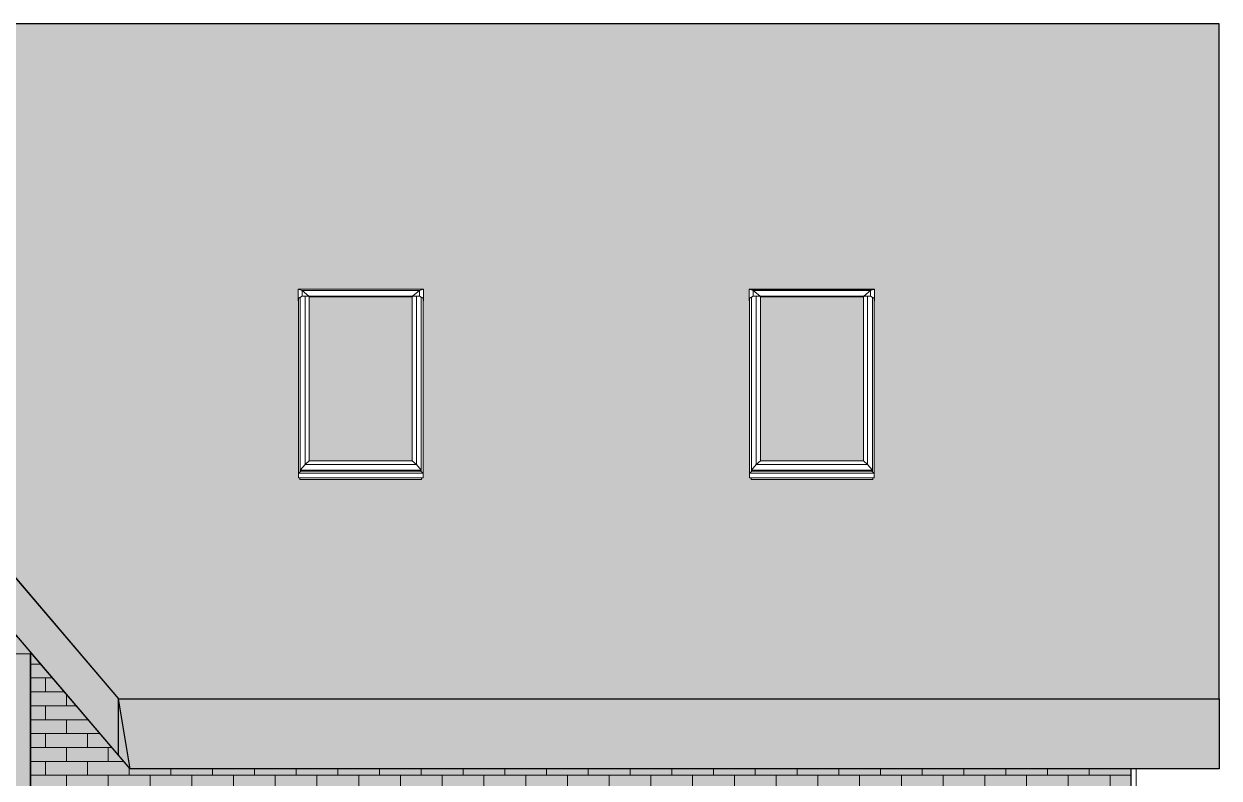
# Model space of a CAD drawing. Header units: millimetres. Extents: x -56498 to 234605, y -296269 to -29969.
# Drawn here: x 217763 to 225909, y -129758 to -124617 of the extents above; entities that cross this region are included whole.
import ezdxf

# ---------------------------------------------------------------- set-up
doc = ezdxf.new("R2010")
doc.units = ezdxf.units.MM
doc.header["$LTSCALE"] = 100
for name, color, linetype, lineweight in [('0.3', 7, 'Continuous', 30), ('Тонкі 0.18', 142, 'Continuous', 18), ('Штрихування 0.09', 253, 'Continuous', 9)]:
    doc.layers.add(name, color=color, linetype=linetype, lineweight=lineweight)

msp = doc.modelspace()

# ---------------------------------------------------------------- hatches: boundary and pattern name
at = {"layer": 'Тонкі 0.18', "ltscale": 0.75, "true_color": 0xa64f21}
h = msp.add_hatch(color=34, dxfattribs=at)
h.paths.add_polyline_path([(225909.124, -124616.629), (223134.12, -124616.629), (223134.12, -126424.836), (223561.11, -126424.836), (223561.11, -126487.889), (223559.159, -126486.866), (223559.159, -127679.927), (223559.159, -127710.766), (223549.104, -127710.766), (223549.104, -127723.222), (223134.12, -127723.222), (223134.12, -129216.656), (225909.124, -129216.656)])
h.paths.add_polyline_path([(223134.12, -124616.629), (220059.161, -124616.629), (220059.161, -126424.836), (220486.151, -126424.836), (220486.151, -126487.889), (220484.125, -126486.846), (220484.125, -127679.927), (220484.125, -127710.766), (220474.145, -127710.766), (220474.145, -127723.222), (220059.161, -127723.222), (220059.161, -129216.656), (223134.12, -129216.656), (223134.12, -127723.222), (222719.135, -127723.222), (222719.135, -127710.766), (222709.155, -127710.766), (222709.155, -127679.927), (222709.155, -126486.846), (222707.129, -126487.889), (222707.129, -126424.836), (223134.12, -126424.836)])
h.paths.add_polyline_path([(220059.161, -124616.629), (214754.128, -124616.629), (214754.128, -124933.061), (218409.166, -129216.656), (220059.161, -129216.656), (220059.161, -127723.222), (219644.176, -127723.222), (219644.176, -127710.766), (219634.122, -127710.766), (219634.122, -127679.927), (219634.122, -126486.866), (219632.171, -126487.889), (219632.171, -126424.836), (220059.161, -126424.836)])
at = {"layer": 'Тонкі 0.18', "ltscale": 0.75, "true_color": 0xf4ebd8}
h = msp.add_hatch(color=254, dxfattribs=at)
h.paths.add_polyline_path([(218194.113, -131041.634), (217809.181, -131041.634), (217809.181, -131526.627), (218194.113, -131526.627)], flags=17)
h.paths.add_polyline_path([(218194.113, -131686.603), (217966.531, -131686.603), (218194.113, -131854.172)], flags=17)
h.paths.add_polyline_path([(218194.113, -131566.621), (217899.074, -131566.621), (217899.074, -131646.609), (218194.113, -131646.609)], flags=16)
h.paths.add_polyline_path([(218194.113, -131953.515), (217899.074, -131736.276), (217899.074, -132306.922), (218194.113, -132089.741)], flags=17)
h.paths.add_polyline_path([(218194.113, -132189.07), (217966.531, -132356.595), (218194.113, -132356.595)], flags=17)
h.paths.add_polyline_path([(221741.646, -131686.603), (221494.104, -131686.603), (221494.104, -131868.864)], flags=16)
h.paths.add_polyline_path([(220123.636, -132141.618), (219899.072, -132141.618), (219899.072, -132306.922)], flags=17)
h.paths.add_polyline_path([(220449.602, -132141.618), (220258.575, -132141.618), (219966.529, -132356.595), (220741.647, -132356.595)], flags=17)
h.paths.add_polyline_path([(221449.601, -132141.618), (221258.574, -132141.618), (220966.529, -132356.595), (221741.646, -132356.595)], flags=17)
h.paths.add_polyline_path([(221809.103, -131736.276), (221494.104, -131968.211), (221494.104, -132074.987), (221809.103, -132306.922)], flags=17)
h.paths.add_polyline_path([(225309.139, -129694.333), (218488.103, -129694.333), (218409.166, -129601.814), (217809.181, -128898.649), (217809.181, -128911.636), (217809.181, -129821.593), (217809.181, -129941.65), (217809.181, -131041.634), (218194.113, -131041.634), (218194.113, -129941.65), (219844.071, -129941.65), (221494.104, -129941.65), (221494.104, -131041.634), (222309.066, -131041.634), (222309.066, -129941.65), (223959.091, -129941.65), (223959.091, -131041.634), (225309.139, -131041.634)])
h.paths.add_polyline_path([(225309.139, -131041.634), (223959.091, -131041.634), (223959.091, -132141.618), (222309.066, -132141.618), (222309.066, -131041.634), (221494.104, -131041.634), (221494.104, -131526.627), (221919.106, -131526.627), (221919.106, -131566.621), (221909.126, -131566.621), (221909.126, -132416.598), (221959.126, -132416.598), (221959.126, -132666.595), (217809.181, -132666.595), (217809.181, -133966.634), (218194.113, -133966.634), (218194.113, -133141.618), (219844.146, -133141.618), (221494.104, -133141.618), (221494.104, -133966.634), (222309.141, -133966.634), (222309.141, -133141.618), (223959.173, -133141.618), (223959.173, -133966.634), (225309.139, -133966.634)])
h.paths.add_polyline_path([(225309.139, -133966.634), (223959.173, -133966.634), (223959.173, -134791.651), (222309.141, -134791.651), (222309.141, -133966.634), (221494.104, -133966.634), (221494.104, -134791.576), (221494.104, -134791.651), (218194.113, -134791.651), (218194.113, -133966.634), (217809.181, -133966.634), (217809.181, -135646.592), (225309.139, -135646.592)])
h.paths.add_polyline_path([(221809.103, -131566.621), (221494.104, -131566.621), (221494.104, -131646.609), (221809.103, -131646.609)], flags=16)
h.paths.add_polyline_path([(221741.646, -131686.603), (221494.104, -131686.603), (221494.104, -131868.864)], flags=17)
h.paths.add_polyline_path([(221809.103, -131736.276), (221494.104, -131968.211), (221494.104, -132074.987), (221809.103, -132306.922)], flags=16)
h.paths.add_polyline_path([(221449.601, -132141.618), (221258.574, -132141.618), (220966.529, -132356.595), (221741.646, -132356.595)], flags=17)
h.paths.add_polyline_path([(220899.072, -132141.618), (220899.072, -132306.922), (221123.636, -132141.618)], flags=17)
h.paths.add_polyline_path([(221258.567, -132141.618), (221258.574, -132141.618), (221354.088, -132071.31), (221449.601, -132141.618), (221449.608, -132141.618), (221741.646, -132356.595), (220966.529, -132356.595)], flags=17)
h.paths.add_polyline_path([(221421.545, -132021.637), (221809.103, -131736.276), (221809.103, -132306.922)], flags=17)
h.paths.add_polyline_path([(221494.104, -131868.864), (221494.104, -131686.603), (221741.646, -131686.603)], flags=17)
h.paths.add_polyline_path([(220809.104, -132141.618), (220584.54, -132141.618), (220809.104, -132306.922)], flags=17)
at = {"layer": 'Штрихування 0.09', "true_color": 0xa64517}
msp.add_hatch(color=34, dxfattribs=at).paths.add_polyline_path([(214484.128, -124616.629), (218409.166, -129216.656), (218488.103, -129694.333), (214484.128, -125001.786), (210480.154, -129694.333), (210559.166, -129216.656)])
at = {"layer": 'Штрихування 0.09', "ltscale": 0.75}
h = msp.add_hatch(dxfattribs=at)
h.set_pattern_fill('SQSHNGLE', color=256, scale=500, style=0, pattern_type=2)
h.set_pattern_definition([(0, (15, 0), (125, 200), [220, -30]), (0, (15, 15), (125, 200), [220, -30]), (90, (235, 0), (-125, 200), [200, -200]), (90, (265, 0), (-125, 200), [200, -200])])
h.paths.add_polyline_path([(225909.124, -124616.629), (223134.12, -124616.629), (223134.12, -126424.836), (223561.11, -126424.836), (223561.11, -126487.889), (223559.159, -126486.866), (223559.159, -127679.927), (223559.159, -127710.766), (223549.104, -127710.766), (223549.104, -127723.222), (223134.12, -127723.222), (223134.12, -129216.656), (225909.124, -129216.656)])
h.paths.add_polyline_path([(223134.12, -124616.629), (220059.161, -124616.629), (220059.161, -126424.836), (220486.151, -126424.836), (220486.151, -126487.889), (220484.125, -126486.846), (220484.125, -127679.927), (220484.125, -127710.766), (220474.145, -127710.766), (220474.145, -127723.222), (220059.161, -127723.222), (220059.161, -129216.656), (223134.12, -129216.656), (223134.12, -127723.222), (222719.135, -127723.222), (222719.135, -127710.766), (222709.155, -127710.766), (222709.155, -127679.927), (222709.155, -126486.846), (222707.129, -126487.889), (222707.129, -126424.836), (223134.12, -126424.836)])
h.paths.add_polyline_path([(220059.161, -124616.629), (214754.128, -124616.629), (214754.128, -124933.061), (218409.166, -129216.656), (220059.161, -129216.656), (220059.161, -127723.222), (219644.176, -127723.222), (219644.176, -127710.766), (219634.122, -127710.766), (219634.122, -127679.927), (219634.122, -126486.866), (219632.171, -126487.889), (219632.171, -126424.836), (220059.161, -126424.836)])
at = {"layer": 'Штрихування 0.09'}
h = msp.add_hatch(color=7, dxfattribs=at)
h.set_gradient(color1=(209, 255, 255), color2=(250, 255, 255), one_color=1, tint=0.99, name='CYLINDER')
h.paths.add_polyline_path([(220410.59, -126478.322), (219707.732, -126478.322), (219707.732, -127595.264), (220410.59, -127595.264)])
h = msp.add_hatch(color=7, dxfattribs=at)
h.set_gradient(color1=(209, 255, 255), color2=(250, 255, 255), one_color=1, tint=0.99, name='CYLINDER')
h.paths.add_polyline_path([(223485.549, -126478.322), (222782.69, -126478.322), (222782.69, -127595.264), (223485.549, -127595.264)])
at = {"layer": 'Штрихування 0.09', "true_color": 0xa64517}
h = msp.add_hatch(color=34, dxfattribs=at)
h.paths.add_polyline_path([(214229.158, -128911.636), (214109.176, -128911.636), (214109.176, -129821.593), (214229.158, -129821.593)])
h.paths.add_polyline_path([(215909.129, -128991.024), (215909.129, -128911.636), (215817.511, -128911.636), (215384.18, -129287.189), (214950.775, -128911.636), (214859.156, -128911.636), (214859.156, -128991.024), (215292.562, -129366.652), (214859.156, -129742.205), (214859.156, -129821.593), (214950.775, -129821.593), (215384.18, -129446.04), (215817.511, -129821.593), (215909.129, -129821.593), (215909.129, -129742.205), (215475.799, -129366.652)])
h.paths.add_polyline_path([(217689.124, -129001.829), (217689.124, -128911.636), (217608.836, -128911.636), (217284.157, -129276.384), (216959.478, -128911.636), (216879.115, -128911.636), (216879.115, -129001.829), (217203.794, -129366.652), (216879.115, -129731.4), (216879.115, -129821.593), (216959.478, -129821.593), (217284.157, -129456.845), (217608.836, -129821.593), (217689.124, -129821.593), (217689.124, -129731.4), (217364.445, -129366.652)])
h.paths.add_polyline_path([(213059.127, -128991.024), (213059.127, -128911.636), (212939.146, -128911.636), (212939.146, -129821.593), (213059.127, -129821.593)])
h.paths.add_polyline_path([(212209.124, -128911.636), (212089.142, -128911.636), (212089.142, -129821.593), (212209.124, -129821.593)])
h.paths.add_polyline_path([(211279.133, -128911.636), (211159.151, -128911.636), (211159.151, -129821.593), (211279.133, -129821.593)])
h.paths.add_polyline_path([(214109.176, -128991.024), (214109.176, -128911.636), (214017.557, -128911.636), (213584.152, -129287.189), (213150.746, -128911.636), (213059.127, -128911.636), (213059.127, -128991.024), (213492.533, -129366.652), (213059.127, -129742.205), (213059.127, -129821.593), (213150.746, -129821.593), (213584.152, -129446.04), (214017.557, -129821.593), (214109.176, -129821.593), (214109.176, -129742.205), (213675.77, -129366.652)])
h.paths.add_polyline_path([(212089.142, -129001.829), (212089.142, -128911.636), (212008.854, -128911.636), (211684.175, -129276.384), (211359.496, -128911.636), (211279.133, -128911.636), (211279.133, -129001.829), (211603.812, -129366.652), (211279.133, -129731.4), (211279.133, -129821.593), (211359.496, -129821.593), (211684.175, -129456.845), (212008.854, -129821.593), (212089.142, -129821.593), (212089.142, -129731.4), (211764.463, -129366.652)])
h.paths.add_polyline_path([(217809.106, -129821.593), (211159.151, -129821.593), (211159.151, -129941.65), (217809.106, -129941.65)])
h.paths.add_polyline_path([(214859.156, -128991.024), (214859.156, -128911.636), (214739.174, -128911.636), (214739.174, -129821.593), (214859.156, -129821.593)])
h.paths.add_polyline_path([(216029.111, -128911.636), (215909.129, -128911.636), (215909.129, -129821.593), (216029.111, -129821.593)])
h.paths.add_polyline_path([(216879.115, -129001.829), (216879.115, -128911.636), (216759.133, -128911.636), (216759.133, -129821.593), (216879.115, -129821.593)])
h.paths.add_polyline_path([(217809.181, -128911.636), (217689.124, -128911.636), (217689.124, -129731.4), (217689.124, -129821.593), (217809.181, -129821.593)])
h.paths.add_polyline_path([(211159.151, -128898.58), (211250.433, -128791.654), (217717.863, -128791.654), (217809.181, -128898.58), (217809.181, -128911.636), (211159.151, -128911.636)])
at = {"layer": 'Штрихування 0.09', "ltscale": 0.75}
h = msp.add_hatch(dxfattribs=at)
h.set_pattern_fill('AR-BRSTD', color=256, scale=1.4, style=0)
h.paths.add_polyline_path([(218194.113, -131041.634), (217809.181, -131041.634), (217809.181, -131526.627), (218194.113, -131526.627)], flags=17)
h.paths.add_polyline_path([(218194.113, -131686.603), (217966.531, -131686.603), (218194.113, -131854.172)], flags=17)
h.paths.add_polyline_path([(218194.113, -131566.621), (217899.074, -131566.621), (217899.074, -131646.609), (218194.113, -131646.609)], flags=16)
h.paths.add_polyline_path([(218194.113, -131953.515), (217899.074, -131736.276), (217899.074, -132306.922), (218194.113, -132089.741)], flags=17)
h.paths.add_polyline_path([(218194.113, -132189.07), (217966.531, -132356.595), (218194.113, -132356.595)], flags=17)
h.paths.add_polyline_path([(221741.646, -131686.603), (221494.104, -131686.603), (221494.104, -131868.864)], flags=16)
h.paths.add_polyline_path([(220123.636, -132141.618), (219899.072, -132141.618), (219899.072, -132306.922)], flags=17)
h.paths.add_polyline_path([(220449.602, -132141.618), (220258.575, -132141.618), (219966.529, -132356.595), (220741.647, -132356.595)], flags=17)
h.paths.add_polyline_path([(221449.601, -132141.618), (221258.574, -132141.618), (220966.529, -132356.595), (221741.646, -132356.595)], flags=17)
h.paths.add_polyline_path([(221809.103, -131736.276), (221494.104, -131968.211), (221494.104, -132074.987), (221809.103, -132306.922)], flags=17)
h.paths.add_polyline_path([(225309.139, -129694.333), (218488.103, -129694.333), (218409.166, -129601.814), (217809.181, -128898.649), (217809.181, -128911.636), (217809.181, -129821.593), (217809.181, -129941.65), (217809.181, -131041.634), (218194.113, -131041.634), (218194.113, -129941.65), (219844.071, -129941.65), (221494.104, -129941.65), (221494.104, -131041.634), (222309.066, -131041.634), (222309.066, -129941.65), (223959.091, -129941.65), (223959.091, -131041.634), (225309.139, -131041.634)])
h.paths.add_polyline_path([(225309.139, -131041.634), (223959.091, -131041.634), (223959.091, -132141.618), (222309.066, -132141.618), (222309.066, -131041.634), (221494.104, -131041.634), (221494.104, -131526.627), (221919.106, -131526.627), (221919.106, -131566.621), (221909.126, -131566.621), (221909.126, -132416.598), (221959.126, -132416.598), (221959.126, -132666.595), (217809.181, -132666.595), (217809.181, -133966.634), (218194.113, -133966.634), (218194.113, -133141.618), (219844.146, -133141.618), (221494.104, -133141.618), (221494.104, -133966.634), (222309.141, -133966.634), (222309.141, -133141.618), (223959.173, -133141.618), (223959.173, -133966.634), (225309.139, -133966.634)])
h.paths.add_polyline_path([(225309.139, -133966.634), (223959.173, -133966.634), (223959.173, -134791.651), (222309.141, -134791.651), (222309.141, -133966.634), (221494.104, -133966.634), (221494.104, -134791.576), (221494.104, -134791.651), (218194.113, -134791.651), (218194.113, -133966.634), (217809.181, -133966.634), (217809.181, -135646.592), (225309.139, -135646.592)])
h.paths.add_polyline_path([(221809.103, -131566.621), (221494.104, -131566.621), (221494.104, -131646.609), (221809.103, -131646.609)], flags=16)
h.paths.add_polyline_path([(221741.646, -131686.603), (221494.104, -131686.603), (221494.104, -131868.864)], flags=17)
h.paths.add_polyline_path([(221809.103, -131736.276), (221494.104, -131968.211), (221494.104, -132074.987), (221809.103, -132306.922)], flags=16)
h.paths.add_polyline_path([(221449.601, -132141.618), (221258.574, -132141.618), (220966.529, -132356.595), (221741.646, -132356.595)], flags=17)
h.paths.add_polyline_path([(220899.072, -132141.618), (220899.072, -132306.922), (221123.636, -132141.618)], flags=17)
h.paths.add_polyline_path([(221258.567, -132141.618), (221258.574, -132141.618), (221354.088, -132071.31), (221449.601, -132141.618), (221449.608, -132141.618), (221741.646, -132356.595), (220966.529, -132356.595)], flags=17)
h.paths.add_polyline_path([(221421.545, -132021.637), (221809.103, -131736.276), (221809.103, -132306.922)], flags=17)
h.paths.add_polyline_path([(221494.104, -131868.864), (221494.104, -131686.603), (221741.646, -131686.603)], flags=17)
h.paths.add_polyline_path([(220809.104, -132141.618), (220584.54, -132141.618), (220809.104, -132306.922)], flags=17)
at = {"layer": 'Штрихування 0.09', "true_color": 0xa64517}
h = msp.add_hatch(color=34, dxfattribs=at)
h.paths.add_polyline_path([(225909.124, -129216.656), (218409.166, -129216.656), (218488.103, -129694.333), (225909.124, -129694.333)])
h.paths.add_polyline_path([(210559.166, -129216.656), (203059.171, -129216.656), (203059.171, -129694.333), (210480.154, -129694.333)])

# ---------------------------------------------------------------- linework, layer by layer
for p, q in [((222707.129, -126424.836), (223561.11, -126424.836)), ((223561.11, -126487.889), (223559.159, -126486.846)), ((217809.181, -129821.593), (217809.181, -128911.636)), ((218488.103, -129694.333), (218409.166, -129601.814)), ((225309.139, -129694.333), (218488.103, -129694.333))]:
    msp.add_line(p, q)
at = {"layer": '0.3'}
for p, q in [((214484.128, -124616.629), (218409.166, -129216.656)), ((214484.128, -124616.629), (218409.166, -129216.656)), ((225909.124, -124616.629), (214754.128, -124616.629)), ((225909.124, -124616.629), (214754.128, -124616.629)), ((225909.124, -129216.656), (225909.124, -124616.629)), ((225909.124, -129216.656), (225909.124, -124616.629)), ((218409.166, -129601.814), (214484.128, -125001.786)), ((217809.181, -128898.58), (217809.181, -131526.627)), ((218488.103, -129694.333), (217809.181, -128898.58)), ((218409.166, -129216.656), (225909.124, -129216.656)), ((218409.166, -129216.656), (225909.124, -129216.656)), ((218488.103, -129694.333), (218409.166, -129216.656)), ((218409.166, -129601.814), (218409.166, -129216.656)), ((225909.124, -129216.656), (225909.124, -129694.333)), ((225909.124, -129694.333), (218488.103, -129694.333)), ((225309.139, -136216.577), (225309.139, -129694.333)), ((225309.139, -136216.577), (225309.139, -129694.333))]:
    msp.add_line(p, q, dxfattribs=at)
at = {"layer": 'Тонкі 0.18'}
for p, q in [((219632.171, -126487.889), (219632.171, -126424.836)), ((219632.171, -126424.836), (220486.151, -126424.836)), ((219632.171, -126424.836), (219632.171, -126487.889)), ((220486.151, -126424.836), (219632.171, -126424.836)), ((219632.171, -126487.889), (219632.171, -126503.594)), ((219634.122, -127710.766), (219634.122, -126486.846)), ((219634.122, -126486.846), (219634.122, -127679.927)), ((220484.125, -126486.846), (220484.125, -127710.766)), ((220484.125, -126486.846), (220484.125, -127679.927)), ((220486.151, -126424.836), (220486.151, -126487.889)), ((220486.151, -126424.836), (220486.151, -126487.889)), ((220486.151, -126487.889), (220486.151, -126503.594)), ((222707.129, -126487.889), (222707.129, -126424.836)), ((222707.129, -126424.836), (222707.129, -126487.889)), ((223561.11, -126424.836), (222707.129, -126424.836)), ((222707.129, -126487.889), (222707.129, -126503.594)), ((222709.155, -127710.766), (222709.155, -126486.846)), ((222709.155, -126486.846), (222709.155, -127679.927)), ((223559.159, -126486.846), (223559.159, -127710.766)), ((223559.159, -126486.846), (223559.159, -127679.927)), ((223561.11, -126424.836), (223561.11, -126487.889)), ((223561.11, -126424.836), (223561.11, -126487.889)), ((223561.11, -126487.889), (223561.11, -126503.594)), ((219634.122, -127710.766), (219634.122, -127679.927)), ((219634.122, -127679.927), (220484.125, -127679.927)), ((219644.176, -127710.766), (219634.122, -127710.766)), ((219634.122, -127710.766), (220484.125, -127710.766)), ((219644.176, -127723.222), (219644.176, -127710.766)), ((219644.176, -127710.766), (219644.176, -127723.222)), ((220474.145, -127723.222), (219644.176, -127723.222)), ((219644.176, -127723.222), (220474.145, -127723.222)), ((220484.125, -127710.766), (220474.145, -127710.766)), ((220474.145, -127710.766), (220474.145, -127723.222)), ((220474.145, -127710.766), (220474.145, -127723.222)), ((220484.125, -127679.927), (220484.125, -127710.766)), ((222709.155, -127710.766), (222709.155, -127679.927)), ((222709.155, -127679.927), (223559.159, -127679.927)), ((222719.135, -127710.766), (222709.155, -127710.766)), ((222709.155, -127710.766), (223559.159, -127710.766)), ((222719.135, -127723.222), (222719.135, -127710.766)), ((222719.135, -127710.766), (222719.135, -127723.222)), ((223549.104, -127723.222), (222719.135, -127723.222)), ((222719.135, -127723.222), (223549.104, -127723.222)), ((223559.159, -127710.766), (223549.104, -127710.766)), ((223549.104, -127710.766), (223549.104, -127723.222)), ((223549.104, -127710.766), (223549.104, -127723.222)), ((223559.159, -127679.927), (223559.159, -127710.766)), ((217689.124, -128911.636), (217809.181, -128911.636)), ((217809.181, -128911.636), (217809.181, -128898.58))]:
    msp.add_line(p, q, dxfattribs=at)
at = {"layer": 'Штрихування 0.09'}
for p, q in [((219659.108, -126433.713), (219632.171, -126424.836)), ((219659.108, -126473.76), (219632.171, -126487.889)), ((219634.122, -126486.846), (219632.171, -126487.889)), ((219647.178, -126480.04), (219647.178, -127658.774)), ((219659.108, -126433.713), (219659.108, -126473.76)), ((219706.156, -126473.76), (219659.108, -126433.713)), ((220459.138, -126433.713), (219659.108, -126433.713)), ((219706.156, -126473.76), (219659.108, -126473.76)), ((219679.593, -126473.76), (219679.593, -127619.231)), ((219706.156, -126477.421), (219706.156, -126473.76)), ((220412.166, -126473.76), (219706.156, -126473.76)), ((220412.166, -126477.421), (219706.156, -126477.421)), ((219707.732, -126477.421), (219707.732, -127595.264)), ((220410.59, -126478.322), (219707.732, -126478.322)), ((220410.59, -126477.421), (220410.59, -127595.264)), ((220459.138, -126433.713), (220412.166, -126473.76)), ((220412.166, -126477.421), (220412.166, -126473.76)), ((220412.166, -126473.76), (220459.138, -126473.76)), ((220438.728, -126473.76), (220438.728, -127619.231)), ((220486.151, -126424.836), (220459.138, -126433.713)), ((220459.138, -126433.713), (220459.138, -126473.76)), ((220459.138, -126473.76), (220486.151, -126487.889)), ((220471.144, -126480.04), (220471.144, -127658.774)), ((220486.151, -126487.889), (220484.125, -126486.846)), ((222734.142, -126433.713), (222707.129, -126424.836)), ((222734.142, -126473.76), (222707.129, -126487.889)), ((222709.155, -126486.846), (222707.129, -126487.889)), ((222722.137, -126480.04), (222722.137, -127658.774)), ((222734.142, -126433.713), (222734.142, -126473.76)), ((222781.115, -126473.76), (222734.142, -126433.713)), ((223534.172, -126433.713), (222734.142, -126433.713)), ((222781.115, -126473.76), (222734.142, -126473.76)), ((222754.552, -126473.76), (222754.552, -127619.231)), ((222781.115, -126477.421), (222781.115, -126473.76)), ((223487.125, -126473.76), (222781.115, -126473.76)), ((223487.125, -126477.421), (222781.115, -126477.421)), ((222782.69, -126477.421), (222782.69, -127595.264)), ((223485.549, -126478.322), (222782.69, -126478.322)), ((223485.549, -126477.421), (223485.549, -127595.264)), ((223534.172, -126433.713), (223487.125, -126473.76)), ((223487.125, -126477.421), (223487.125, -126473.76)), ((223487.125, -126473.76), (223534.172, -126473.76)), ((223513.687, -126473.76), (223513.687, -127619.231)), ((223561.11, -126424.836), (223534.172, -126433.713)), ((223534.172, -126433.713), (223534.172, -126473.76)), ((223534.172, -126473.76), (223561.11, -126487.889)), ((223546.102, -126480.04), (223546.102, -127658.774)), ((219647.178, -127658.774), (219679.593, -127619.231)), ((219679.593, -127619.231), (219707.732, -127595.264)), ((219679.593, -127619.231), (220438.728, -127619.231)), ((219707.732, -127595.264), (220410.59, -127595.264)), ((220410.59, -127595.264), (220438.728, -127619.231)), ((220438.728, -127619.231), (220471.144, -127658.774)), ((222722.137, -127658.774), (222754.552, -127619.231)), ((222754.552, -127619.231), (222782.69, -127595.264)), ((222754.552, -127619.231), (223513.687, -127619.231)), ((222782.69, -127595.264), (223485.549, -127595.264)), ((223485.549, -127595.264), (223513.687, -127619.231)), ((223513.687, -127619.231), (223546.102, -127658.774)), ((219634.122, -127679.927), (219650.029, -127665.325)), ((219647.178, -127658.774), (220471.144, -127658.774)), ((219647.178, -127665.325), (219647.178, -127658.774)), ((219647.178, -127665.325), (220471.144, -127665.325)), ((220468.292, -127665.325), (220484.125, -127679.927)), ((220471.144, -127658.774), (220471.144, -127665.325)), ((222709.155, -127679.927), (222724.988, -127665.325)), ((222722.137, -127658.774), (223546.102, -127658.774)), ((222722.137, -127665.325), (222722.137, -127658.774)), ((222722.137, -127665.325), (223546.102, -127665.325)), ((223543.251, -127665.325), (223559.159, -127679.927)), ((223546.102, -127658.774), (223546.102, -127665.325)), ((225344.105, -129821.593), (225344.105, -129694.333))]:
    msp.add_line(p, q, dxfattribs=at)
for points in [[(214484.128, -124616.629), (218409.166, -129216.656), (218488.103, -129694.333), (214484.128, -125001.786), (210480.154, -129694.333), (210559.166, -129216.656), (214484.128, -124616.629)], [(211159.151, -128898.58), (211250.433, -128791.654), (217717.863, -128791.654), (217809.181, -128898.58), (217809.181, -128911.636), (211159.151, -128911.636), (211159.151, -128898.58), (211250.433, -128791.654)]]:
    msp.add_lwpolyline(points, dxfattribs=at)

doc.saveas('drawing.dxf')
